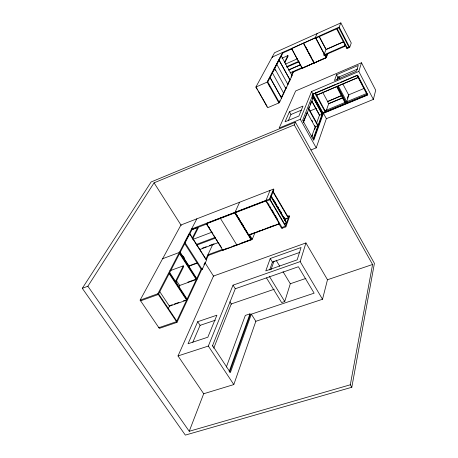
<?xml version="1.0" encoding="UTF-8"?>
<svg xmlns="http://www.w3.org/2000/svg" width="458" height="458" viewBox="0 0 458 458"><rect width="100%" height="100%" fill="white"/><g stroke="black" fill="none" stroke-linecap="round" stroke-linejoin="round"><path stroke-width="0.69" d="M351.807 387.262L374.409 263.35L295.404 122.189L151.117 181.969L82.297 288.322L185.335 435.1L351.807 387.262L350.307 384.783L372.577 264.484L294.288 124.879L295.404 122.189M255.839 321.298L322.518 299.269L327.487 279.735L305.938 242.94L213.485 276.048L178.025 355.94L203.69 393.748L233.809 384.577L255.839 321.298L251.339 314.165L314.131 293.172L298.393 266.745L235.298 288.74L212.581 345.584L230.374 372.583L251.339 314.165M310.959 149.955L316.215 147.86L326.371 118.685L373.367 99.409L375.703 90.215L361.488 62.763L295.645 90.97L279.18 128.057L300.305 119.292L311.56 91.543L358.809 71.459L361.488 62.763M358.299 77.413L316.552 95.247L335.954 86.86M322.518 299.269L300.179 261.615L305.938 242.94M266.493 277.909L281.613 302.555L284.744 301.507L290.309 283.742L283.01 271.663M347.416 98.178L348.017 96.277M342.928 84.157L348.79 95.207L346.385 102.964L337.62 86.15L357.652 77.688M337.111 86.367L346.134 103.657M336.596 86.585L345.361 103.388M278.745 223.498L281.659 228.405L285.878 226.847L289.542 216.474L289.147 215.798L287.435 216.434M271.01 269.642L274.05 261.026M336.636 28.854L346.924 48.611L349.706 47.392L351.252 43L340.844 22.9L274.531 52.733L255.885 87.054L267.638 107.733L278.893 102.936L279.804 101M269.636 269.951L272.424 262.102L270.249 258.512L301.043 247.526L297.173 259.846L265.783 270.896L270.249 258.512M337.042 80.013L337.97 77.413L357.715 68.992M289.147 215.798L285.471 226.16L281.996 227.449M337.575 79.326L338.468 76.807M325.043 111.586L314.823 93.203L313.066 93.947M323.434 113.303L313.77 140.234L302.641 120.214L313.026 94.222L357.452 75.404L367.7 95.024L323.434 113.303L326.371 118.685M336.544 74.734L334.449 80.556L356.473 71.179L358.282 65.437L336.544 74.734L337.97 77.413M229.601 372.222L250.4 314.48L250.005 313.85L245.322 315.413L226.332 367.087M313.306 139.85L322.884 113.263L367.785 94.709M323.125 112.582L322.707 112.553M284.561 220.315L285.053 218.935L286.771 218.3M343.002 97.817L328.667 103.783L327.481 101.596L341.25 95.653M229.132 371.633L250.005 313.85M313.123 139.089L322.621 112.788M311.52 136.925L315.327 126.528L314.652 125.303M316.547 123.208L319.552 115.004L312.081 101.367M326.119 49.384L323.829 54.937L324.092 55.441L344.771 46.367L345.177 45.256M311.95 136.994L312.682 134.996M314.629 129.671L315.356 127.673M323.829 54.937L344.508 45.857L344.914 44.752M235.04 212.827L265.886 200.988L266.064 200.552L235.24 212.386L235.04 212.827L248.723 235.275L279.443 223.87L279.609 223.424L278.275 223.916M294.288 124.879L154.071 182.834L87.873 286.227L189.228 431.276L203.844 393.342M303.328 121.547L304.089 119.63M309.133 106.914L308.343 108.907L308.858 108.695L318.064 125.412L316.97 125.858M310.186 104.258L310.982 102.266M213.726 348.206L231.267 303.946L274.308 289.221M303.356 122.074L307.043 112.765M303.351 122.607L313.186 97.76L312.562 98.281L313.066 98.069M342.424 97.857L328.747 103.554L326.17 110.83L325.913 110.355L325.461 111.615L315.413 92.762M212.403 346.248L212.632 345.67M206.466 224.111L191.982 229.664L191.559 228.994L269.476 199.07L273.495 189.085L273.901 189.778L269.888 199.768L266.396 201.114L266.573 200.673M272.407 57.639L272.132 57.147L339.16 27.096L340.844 22.9M222.548 249.387L207.903 254.791L208.316 255.444L252.301 239.231L254.946 232.698M326.05 57.13L327.281 54.09M325.804 57.845L326.577 55.933M314.148 63.038L326.21 57.588L314.148 63.038L303.637 43.104M291.019 77.156L293.441 72.003L326.314 57.622L328.031 53.363M251.167 239.872L251.35 239.414L234.948 212.501L206.541 223.407L206.323 223.853L222.869 250.303L251.167 239.872L234.748 212.941L234.948 212.501M178.025 355.94L208.338 346.053L233.036 285.157L300.179 261.615M270.06 190.419L265.978 200.409L282.403 228.13M248.723 235.275L248.906 234.822M237.118 244.664L236.923 245.122L220.441 218.432L220.653 217.991M302.171 68.276L314.108 62.883L302.171 68.276L291.62 48.491M192.807 342.263L200.094 325.352L215.312 320.222M288.248 120.792L290.962 114.494L301.278 110.178M197.696 321.711L188.066 343.74L207.835 337.208L216.897 315.196L197.696 321.711L200.094 325.352M289.439 111.781L285.059 121.799L298.891 116.046L302.99 106.09L289.439 111.781L290.962 114.494M222.869 250.303L223.075 249.839M303.54 43.31L315.648 37.716M317.113 33.577L315.167 37.848L315.436 38.352L338.903 27.841L348.922 47.117L346.666 48.107M239.603 202.236L235.011 212.306L247.543 232.87M273.495 189.085L180.944 224.993L140.131 300.122L159.327 328.397L176.983 322.358L202.39 268.102M203.902 264.879L204.806 262.949M206.312 259.726L208.728 254.574M202.178 269.493L206.575 260.092L189.812 233.729L189.108 233.998L184.379 243.095L201.468 269.751L202.178 269.493L185.095 242.826L189.812 233.729M279.781 100.892L278.87 102.832L279.397 102.609L292.072 75.616L281.281 55.99L280.777 56.214L267.237 82.142L267.77 81.908L281.281 55.99M281.304 97.657L282.128 95.905M285.443 88.869L286.279 87.083M287.727 84.014L288.614 82.119M281.315 97.783L284.349 91.337M284.578 90.839L285.866 88.113M288.288 82.955L289.502 80.379M201.36 268.726L176.507 321.653L158.852 327.699L159.132 327.132M205.894 259.068L212.844 244.269M291.66 74.728L293.177 71.517L293.441 72.003M291.517 48.697L303.505 43.167M168.258 308.589L169.826 305.4M178.918 286.926L179.857 285.013M188.896 266.648L189.52 265.382M175.752 282.477L183.738 266.533L183.292 265.852L169.941 270.77M284.733 62.861L288.145 56.076L287.882 55.59L282.008 58.212M175.294 281.784L183.292 265.852M284.458 62.368L287.882 55.59M192.583 239.059L198.194 228.05L197.782 227.391L191.45 229.824M192.16 238.395L197.782 227.391M184.746 243.61L158.342 294.477L140.617 300.837L140.915 300.282M189.263 234.902L192.326 229.006M281.035 56.615L282.964 52.905L291.786 48.954M140.131 300.122L157.855 293.755L196.854 218.821M255.885 87.054L267.18 82.102L282.695 52.412L282.964 52.905M256.182 87.575L257.654 89.694M276.329 64.733L276.872 64.446L287.91 84.484M274.245 68.729L274.76 68.5L285.924 88.709M274.21 68.792L274.731 68.563M285.242 64.189L297.471 58.779M286.508 66.713L298.851 61.269M271.886 73.24L272.441 72.948L283.748 93.34M326.754 49.103L343.334 41.793M343.895 41.712L326.033 49.59L319.111 36.531M286.777 67.2L299.114 61.761M269.51 77.791L270.071 77.499L281.555 98.012M288.609 69.902L300.173 64.824M288.506 70.114L300.717 64.75M290.04 72.885L301.971 67.664L291.517 48.456M291.574 75.833L292.072 75.616M289.536 80.161L290.04 79.944L279.117 60.147L278.607 60.37L279.082 60.204L290.011 80.001L289.508 80.219M287.401 84.707L287.939 84.427M285.408 88.932L285.952 88.646M283.227 93.564L283.783 93.277M315.327 92.991L335.519 84.432M336.825 83.883L338.777 83.053M340.082 82.503L357.022 75.324L367.007 94.44L322.123 112.994M327.481 101.596L341.176 95.877M309.929 111.008L316.472 108.283M348.555 94.915L364.27 88.365M348.286 95.419L348.79 95.207M325.409 110.561L345.12 102.403M346.265 101.928L366.703 93.466M206.323 223.853L234.748 212.941M192.915 239.397L212.06 232.137M184.379 243.095L185.095 242.826M196.27 244.492L214.979 237.456M196.688 245.144L215.392 238.12M82.297 288.322L87.873 286.227M162.619 258.724L179.353 252.444L196.963 279.695M202.264 248.213L206.243 246.73M209.506 245.511L214.109 243.793M199.413 249.644L218.518 242.517M249.576 234.57L251.579 233.832M253.577 233.088L255.581 232.343M256.915 231.845L260.253 230.609M262.257 229.864L264.26 229.12M265.594 228.628L267.598 227.884M269.596 227.139L274.937 225.159M249.57 234.742L278.945 223.836M284.945 223.418L286.674 222.777L271.199 196.505M284.206 224.076L286.513 223.223L271.027 196.94M223.744 249.593L227.758 248.116M232.441 246.387L236.454 244.91M241 243.232L251.35 239.414M190.665 265.205L196.505 263.064M197.575 263.052L189.143 266.15L179.902 251.848M187.86 282.139L195.194 279.5M272.424 262.102L299.853 252.369M170.365 305.412L172.345 304.713M174.326 304.02L178.941 302.395M183.406 300.832L185.129 300.225M290.452 283.697L305.915 278.401M327.384 279.775L372.577 264.484M189.228 431.276L350.307 384.783M158.628 293.927L176.777 321.081M157.855 293.755L176.983 322.358M159.722 291.597L169.443 306.179L186.606 300.15L169.168 273.615M208.338 346.053L233.809 384.577M176.485 280.748L179.61 285.511L196.293 279.517L179.553 253.618M169.706 272.584L187.104 299.085M169.437 273.1L186.858 299.618M183.217 256.154L184.374 257.94M180.051 252.65L196.763 278.521M154.071 182.834L181.265 225.491M205.007 262.743L213.812 276.563M229.899 301.799L231.427 304.204M189.732 233.998L201.978 253.245M202.745 254.448L205.802 259.262M233.036 285.157L235.298 288.74M206.541 223.407L207.297 224.609M208.424 226.412L209.546 228.216M206.741 224.002L213.159 234.267M213.915 235.475L215.426 237.891M216.182 239.099L217.693 241.515M218.449 242.723L221.472 247.555M269.27 276.208L284.744 301.507M249.736 235.011L252.301 239.231M236.345 214.207L237.084 215.42M238.194 217.241L239.299 219.056M242.259 223.91L242.998 225.118M248.242 234.015L251.579 239.494M276.077 260.184L279.729 266.224M268.382 203.736L269.109 204.961M270.197 206.798L270.924 208.018M272.012 209.856L274.182 213.531M275.269 215.363L276.357 217.201M277.084 218.426L277.806 219.651M265.886 200.988L279.443 223.87M274.365 200.781L275.435 202.596M276.145 203.804L276.861 205.018M277.571 206.226L278.641 208.041M279.357 209.254L280.067 210.462M280.783 211.676L281.493 212.884M283.989 217.121L284.699 218.334M270.987 195.755L284.899 219.376L288.334 218.1L273.008 191.999M270.065 199.333L285.632 225.708M269.476 199.07L285.878 226.847M273.18 191.576L288.488 217.659M258.323 90.873L261.678 96.775M262.01 97.365L267.129 106.371M267.77 81.908L279.397 102.609M268.995 84.862L269.688 86.098M267.18 82.102L278.893 102.936M270.037 77.562L281.527 98.081M274.187 68.689L275.264 70.561M300.305 119.292L316.215 147.86M311.95 120.402L312.625 121.628M307.02 112.319L315.144 127.032L317.881 125.916L308.663 109.181M311.652 100.978L319.461 115.244L322.134 114.139L312.264 96.066M311.56 91.543L313.026 94.222M313.243 95.207L322.369 111.935M312.476 94.199L322.884 113.263M312.047 95.27L322.22 113.899M322.489 91.984L327.567 101.367M305.623 46.802L307.948 51.113M308.938 52.962L311.257 57.279M312.253 59.128L313.913 62.208M303.402 43.367L314.016 63.095M315.682 37.619L326.314 57.622M315.556 37.922L326.125 57.8M338.416 86.03L346.775 101.716M319.203 36.331L325.787 48.76M339.017 76.789L339.996 78.627M358.809 71.459L373.367 99.409M344.508 45.857L344.771 46.367M357.543 75.101L362.496 84.593M363.16 85.858L367.453 94.079M339.16 27.096L349.706 47.392M337.157 28.619L347.187 47.878"/></g></svg>
